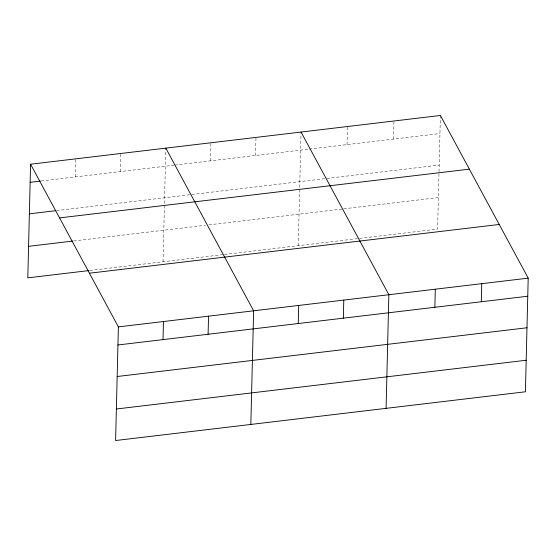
<?xml version="1.0" encoding="UTF-8"?>
<svg xmlns="http://www.w3.org/2000/svg" width="556" height="556" viewBox="0 0 556 556"><rect width="100%" height="100%" fill="white"/><g stroke="black" fill="none" stroke-linecap="round" stroke-linejoin="round"><path stroke-width="0.42" stroke-dasharray="2.78 2.08" d="M75.213 176.94L75.658 158.863M120.298 171.582L120.735 153.498M163.04 261.765L165.813 148.139M210.453 160.858L210.898 142.774M255.531 155.492L255.975 137.408M298.28 245.682L301.032 132.912M347.062 144.609L347.5 126.525M393.502 139.083L393.947 120.999M440.394 115.474L437.614 229.107L224.276 254.481M41.193 180.985L173.882 165.208M174.73 165.104L308.358 149.21M309.212 149.105L439.949 133.558M56.58 210.599L439.177 165.09M73.649 240.956L205.491 225.277M208.889 224.874L342.913 208.931M343.775 208.827L438.385 197.575M89.891 270.466L223.429 254.585"/><path stroke-width="0.83" d="M30.58 164.222L118.386 326.893L115.606 440.526L525.42 391.778L528.2 278.146L440.394 115.474L30.58 164.222L27.8 277.854L89.043 270.57M163.019 339.612L163.464 321.535M208.104 334.253L208.542 316.169M250.846 424.437L253.626 310.811L165.813 148.139M298.259 323.529L298.704 305.446M343.344 318.164L343.782 300.087M386.086 408.354L388.859 294.722L301.053 132.05M434.868 307.28L435.306 289.196M481.315 301.755L481.753 283.671M30.135 182.305L40.345 181.089M29.364 213.838L55.732 210.696M59.555 217.903L469.368 169.156M28.571 246.322L72.801 241.061M89.405 273.211L499.225 224.464M118.386 326.893L528.2 278.146M117.941 344.977L527.755 296.23M117.17 376.509L526.991 327.762M116.378 408.994L526.191 360.246"/></g></svg>
